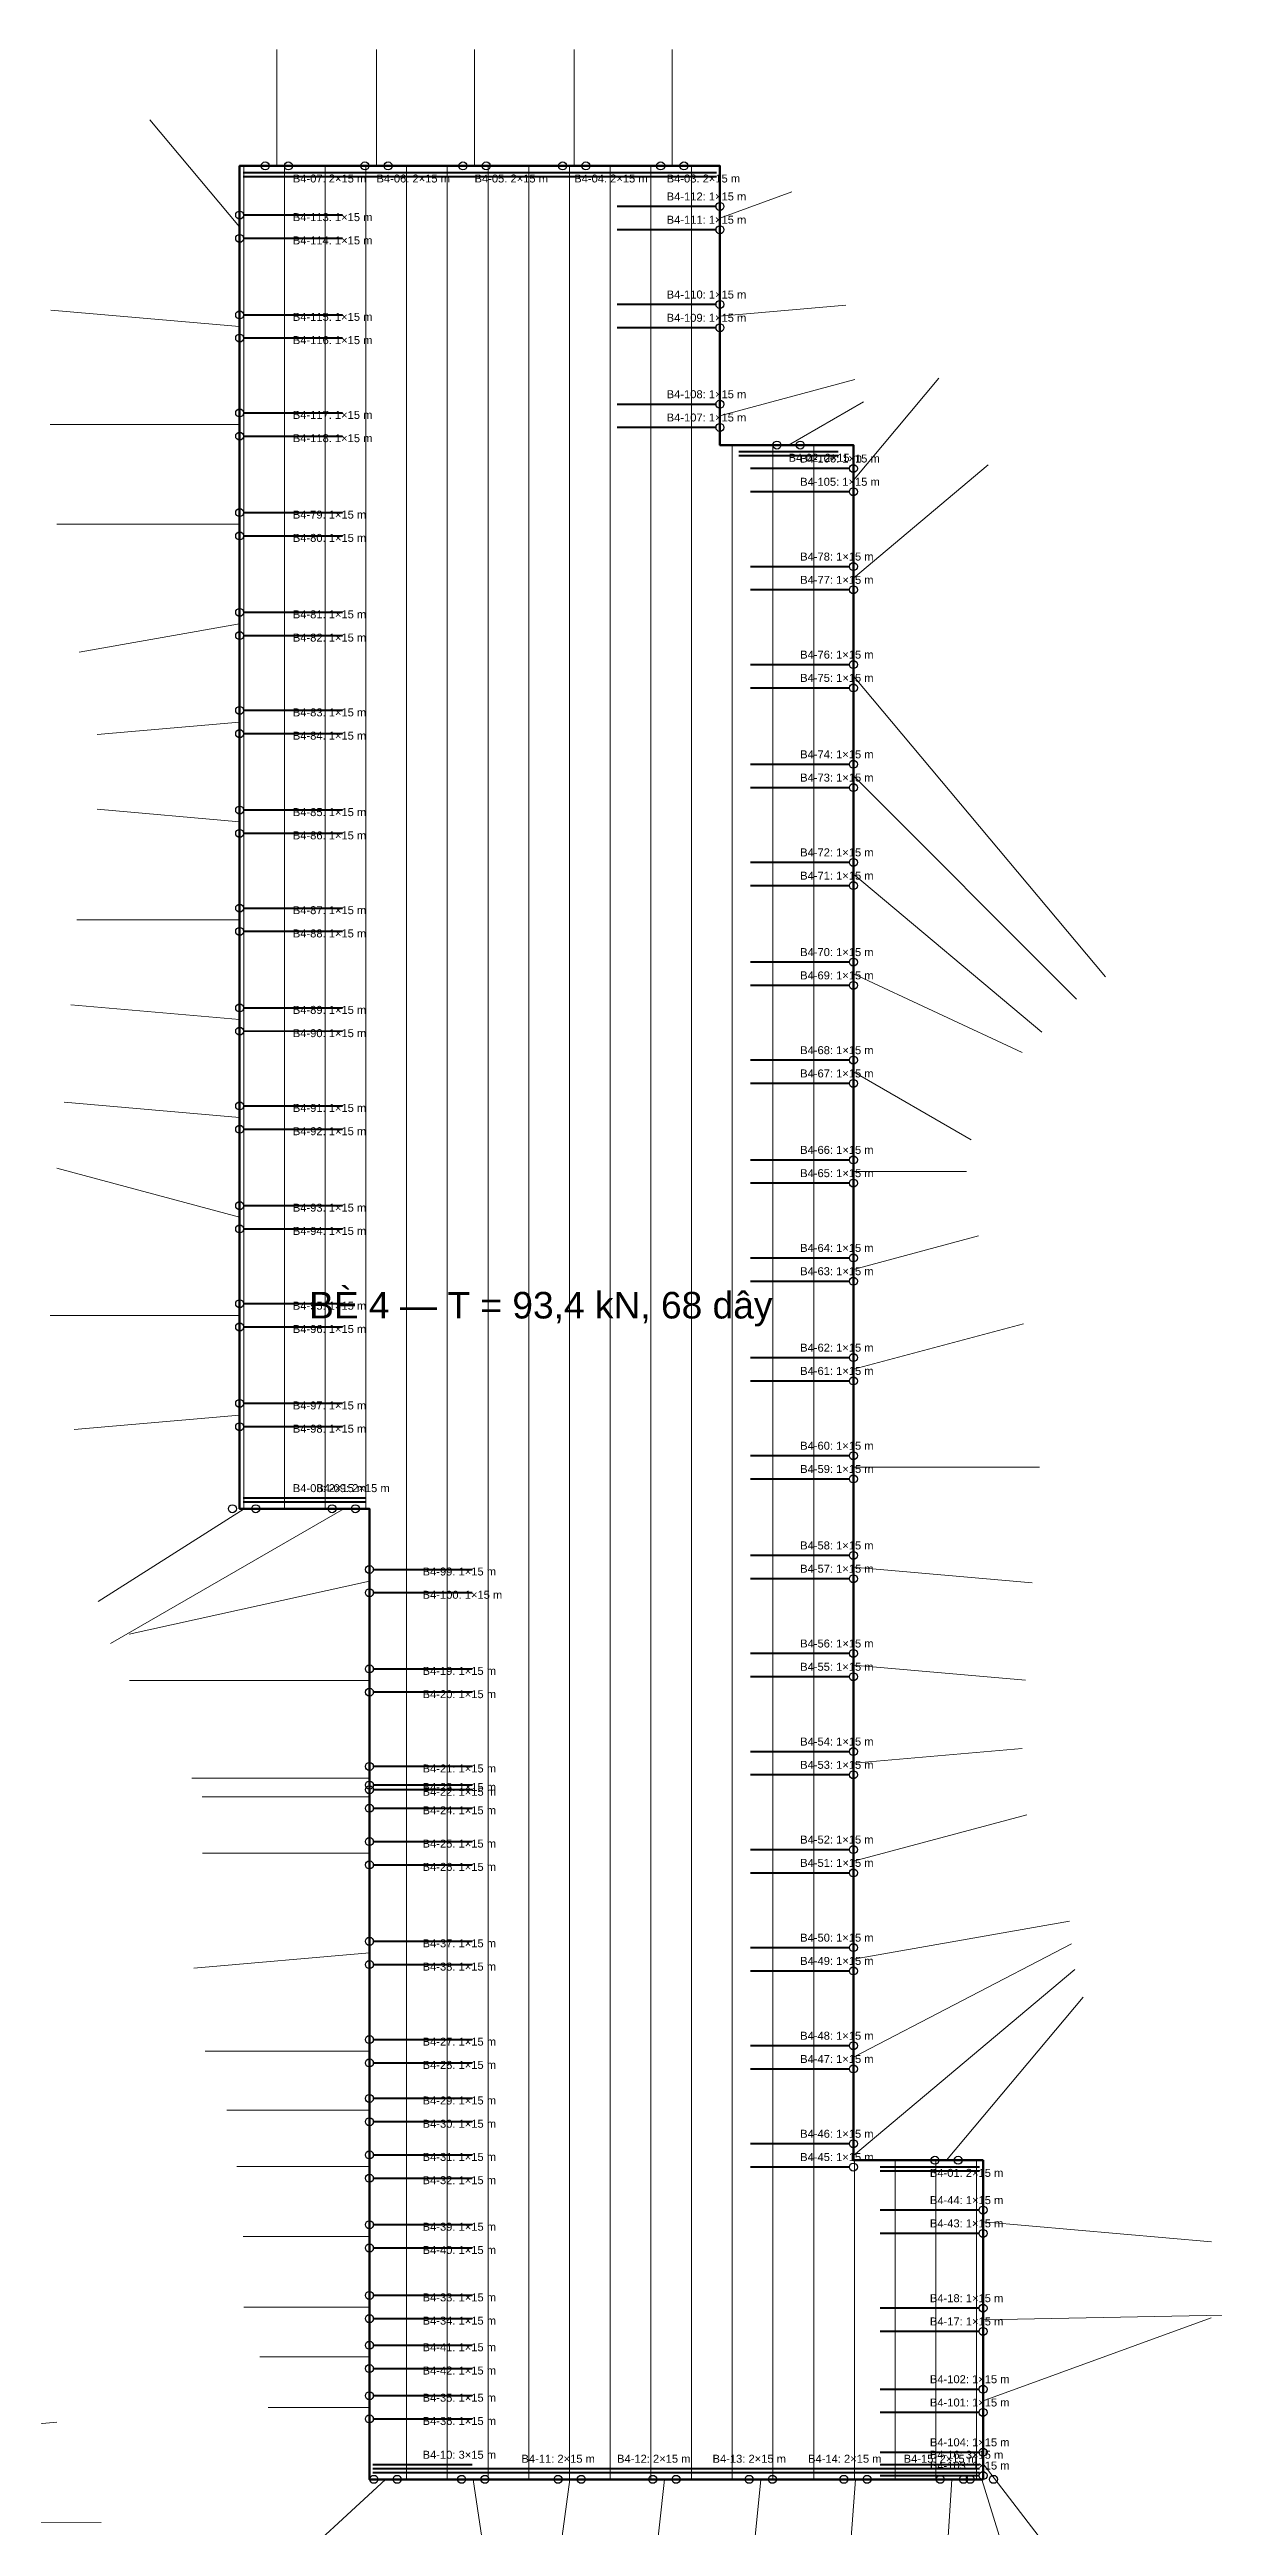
# Model space of a CAD drawing. Header units: metres. Extents: x -255 to 883, y -259 to 301.
# Drawn here: x 37 to 212.1, y -71.9 to 300.7 of the extents above; entities that cross this region are included whole.
import ezdxf

# ---------------------------------------------------------------- set-up
doc = ezdxf.new("R2010")
doc.units = ezdxf.units.M
for name, color, linetype, lineweight in [('BE_PIN', 7, 'Continuous', 50), ('BICH_NEO', 1, 'Continuous', 25), ('DAY_NEO', 5, 'Continuous', 0), ('GIA_CUONG_40x60', 1, 'Continuous', 70), ('KHUNG_C52', 8, 'Continuous', 0)]:
    doc.layers.add(name, color=color, linetype=linetype, lineweight=lineweight)
doc.styles.add('VN', font='arial.ttf')

msp = doc.modelspace()

# ---------------------------------------------------------------- linework, layer by layer
at = {"layer": 'BE_PIN'}
msp.add_lwpolyline([(177.43, -16.81), (157.91, -16.81), (157.91, 241.19), (137.83, 241.19), (137.83, 283.19), (65.58, 283.19), (65.58, 81.19), (85.11, 81.19), (85.11, -64.81), (177.43, -64.81)], close=True, dxfattribs=at)
at = {"layer": 'BICH_NEO'}
for centre in [(69.42, 283.19), (72.92, 283.19), (84.42, 283.19), (87.92, 283.19), (99.17, 283.19), (102.67, 283.19), (114.17, 283.19), (117.67, 283.19), (128.92, 283.19), (132.42, 283.19), (65.58, 275.78), (137.83, 277.09), (65.58, 272.28), (137.83, 273.59), (65.58, 260.78), (137.83, 262.34), (65.58, 257.28), (137.83, 258.84), (65.58, 246.03), (137.83, 247.34), (65.58, 242.53), (137.83, 243.84), (146.42, 241.19), (149.92, 241.19), (157.91, 237.67), (157.91, 234.17), (65.58, 231.03), (65.58, 227.53), (157.91, 222.92), (157.91, 219.42), (65.58, 216.03), (65.58, 212.53), (157.91, 208.17), (157.91, 204.67), (65.58, 201.28), (65.58, 197.78), (157.91, 193.17), (157.91, 189.67), (65.58, 186.28), (65.58, 182.78), (157.91, 178.42), (157.91, 174.92), (65.58, 171.53), (65.58, 168.03), (157.91, 163.42), (157.91, 159.92), (65.58, 156.53), (65.58, 153.03), (157.91, 148.67), (157.91, 145.17), (65.58, 141.78), (65.58, 138.28), (157.91, 133.67), (157.91, 130.17), (65.58, 126.78), (65.58, 123.28), (157.91, 118.92), (157.91, 115.42), (65.58, 112.03), (65.58, 108.53), (157.91, 103.92), (157.91, 100.42), (65.58, 97.03), (65.58, 93.53), (157.91, 89.17), (157.91, 85.67), (64.49, 81.19), (67.99, 81.19), (79.49, 81.19), (82.99, 81.19), (157.91, 74.17), (85.11, 72.05), (157.91, 70.67), (85.11, 68.55), (157.91, 59.42), (85.11, 57.1), (157.91, 55.92), (85.11, 53.6), (157.91, 44.67), (85.11, 42.42), (157.91, 41.17), (85.11, 39.63), (85.11, 38.92), (85.11, 36.13), (85.11, 31.12), (157.91, 29.92), (85.11, 27.62), (157.91, 26.42), (85.11, 16.12), (157.91, 15.17), (85.11, 12.62), (157.91, 11.67), (85.11, 1.33), (157.91, 0.42), (85.11, -2.17), (157.91, -3.08), (85.11, -7.52), (85.11, -11.02), (157.91, -14.33), (85.11, -16.01), (157.91, -17.83), (170.18, -16.81), (173.68, -16.81), (85.11, -19.51), (85.11, -26.51), (177.43, -24.31), (85.11, -30.01), (177.43, -27.81), (85.11, -37.14), (85.11, -40.64), (177.43, -39.06), (85.11, -44.64), (177.43, -42.56), (85.11, -48.14), (85.11, -52.23), (177.43, -51.25), (85.11, -55.73), (177.43, -54.75), (177.43, -60.74), (85.77, -64.81), (89.27, -64.81), (98.98, -64.81), (102.48, -64.81), (113.48, -64.81), (116.98, -64.81), (127.73, -64.81), (131.23, -64.81), (142.23, -64.81), (145.73, -64.81), (156.48, -64.81), (159.98, -64.81), (170.98, -64.81), (174.48, -64.81), (175.49, -64.81), (177.43, -64.24), (178.99, -64.81)]:
    msp.add_circle(centre, 0.6, dxfattribs=at)
at = {"layer": 'DAY_NEO'}
for p, q in [((71.17, 283.19), (71.17, 300.69)), ((86.17, 283.19), (86.17, 300.69)), ((100.92, 283.19), (100.92, 300.69)), ((115.92, 283.19), (115.92, 300.69)), ((130.67, 283.19), (130.67, 300.69)), ((65.58, 274.03), (52.08, 290.12)), ((137.83, 275.34), (148.64, 279.27)), ((65.58, 259.03), (37.19, 261.51)), ((137.83, 260.59), (156.76, 262.25)), ((137.83, 245.59), (158.11, 251.04)), ((157.91, 235.92), (170.76, 251.24)), ((148.17, 241.19), (159.43, 247.69)), ((65.58, 244.28), (37.08, 244.28)), ((157.91, 221.17), (178.21, 238.2)), ((65.58, 229.28), (38.08, 229.28)), ((65.58, 214.28), (41.45, 210.03)), ((157.91, 206.42), (195.83, 161.22)), ((65.58, 199.53), (44.16, 197.66)), ((157.91, 191.42), (191.5, 157.83)), ((65.58, 184.53), (44.16, 186.4)), ((157.91, 176.67), (186.25, 152.89)), ((65.58, 169.78), (41.08, 169.78)), ((157.91, 161.67), (183.29, 149.84)), ((65.58, 154.78), (40.18, 157)), ((157.91, 146.92), (175.66, 136.67)), ((65.58, 140.03), (39.18, 142.34)), ((65.58, 125.03), (38.05, 132.41)), ((157.91, 131.92), (174.91, 131.92)), ((157.91, 117.17), (176.75, 122.22)), ((65.58, 110.28), (37.08, 110.28)), ((157.91, 102.17), (183.51, 109.03)), ((65.58, 95.28), (40.68, 93.1)), ((157.91, 87.42), (185.91, 87.42)), ((66.24, 81.19), (44.31, 67.22)), ((81.24, 81.19), (46.17, 60.94)), ((157.91, 72.42), (184.81, 70.07)), ((85.11, 70.3), (48.98, 62.31)), ((157.91, 57.67), (183.81, 55.4)), ((85.11, 55.35), (49, 55.35)), ((157.91, 42.92), (183.31, 45.14)), ((85.11, 40.67), (58.4, 40.67)), ((85.11, 37.88), (59.95, 37.88)), ((157.91, 28.17), (183.99, 35.16)), ((85.11, 29.37), (59.97, 29.37)), ((157.91, 13.42), (190.41, 19.14)), ((157.91, -1.33), (190.73, 15.76)), ((85.11, 14.37), (58.71, 12.06)), ((157.91, -16.08), (191.23, 11.89)), ((171.93, -16.81), (192.5, 7.7)), ((85.11, -0.42), (60.4, -0.42)), ((85.11, -9.27), (63.67, -9.27)), ((85.11, -17.76), (65.17, -17.76)), ((177.43, -26.06), (211.8, -29.07)), ((85.11, -28.26), (66.11, -28.26)), ((85.11, -38.89), (66.21, -38.89)), ((177.43, -40.81), (216.14, -40.06)), ((177.43, -53), (211.73, -40.52)), ((85.11, -46.39), (68.61, -46.39)), ((85.11, -53.98), (69.88, -53.98)), ((-5.76, -60.07), (38.07, -56.21)), ((177.43, -62.49), (189.18, -77.76)), ((87.52, -64.81), (69.14, -81.76)), ((100.73, -64.81), (102.84, -78.93)), ((115.23, -64.81), (113.33, -78.93)), ((129.48, -64.81), (127.96, -78.93)), ((143.98, -64.81), (142.58, -78.93)), ((158.23, -64.81), (157.2, -78.93)), ((172.73, -64.81), (171.83, -78.93)), ((177.24, -64.81), (181.59, -78.93)), ((-15.24, -71.37), (44.76, -71.32))]:
    msp.add_line(p, q, dxfattribs=at)
at = {"layer": 'GIA_CUONG_40x60', "const_width": 0.3}
for points in [[(81.08, 282.19), (66.08, 282.19)], [(81.08, 281.59), (66.08, 281.59)], [(93.67, 282.19), (78.67, 282.19)], [(93.67, 281.59), (78.67, 281.59)], [(108.42, 282.19), (93.42, 282.19)], [(108.42, 281.59), (93.42, 281.59)], [(123.42, 282.19), (108.42, 282.19)], [(123.42, 281.59), (108.42, 281.59)], [(137.33, 282.19), (122.33, 282.19)], [(137.33, 281.59), (122.33, 281.59)], [(66.08, 275.78), (81.08, 275.78)], [(137.33, 277.09), (122.33, 277.09)], [(66.08, 272.28), (81.08, 272.28)], [(137.33, 273.59), (122.33, 273.59)], [(66.08, 260.78), (81.08, 260.78)], [(137.33, 262.34), (122.33, 262.34)], [(66.08, 257.28), (81.08, 257.28)], [(137.33, 258.84), (122.33, 258.84)], [(66.08, 246.03), (81.08, 246.03)], [(137.33, 247.34), (122.33, 247.34)], [(66.08, 242.53), (81.08, 242.53)], [(137.33, 243.84), (122.33, 243.84)], [(155.67, 240.19), (140.67, 240.19)], [(155.67, 239.59), (140.67, 239.59)], [(157.41, 237.67), (142.41, 237.67)], [(66.08, 231.03), (81.08, 231.03)], [(157.41, 234.17), (142.41, 234.17)], [(66.08, 227.53), (81.08, 227.53)], [(157.41, 222.92), (142.41, 222.92)], [(66.08, 216.03), (81.08, 216.03)], [(157.41, 219.42), (142.41, 219.42)], [(66.08, 212.53), (81.08, 212.53)], [(157.41, 208.17), (142.41, 208.17)], [(66.08, 201.28), (81.08, 201.28)], [(157.41, 204.67), (142.41, 204.67)], [(66.08, 197.78), (81.08, 197.78)], [(157.41, 193.17), (142.41, 193.17)], [(66.08, 186.28), (81.08, 186.28)], [(157.41, 189.67), (142.41, 189.67)], [(66.08, 182.78), (81.08, 182.78)], [(157.41, 178.42), (142.41, 178.42)], [(66.08, 171.53), (81.08, 171.53)], [(157.41, 174.92), (142.41, 174.92)], [(66.08, 168.03), (81.08, 168.03)], [(157.41, 163.42), (142.41, 163.42)], [(66.08, 156.53), (81.08, 156.53)], [(157.41, 159.92), (142.41, 159.92)], [(66.08, 153.03), (81.08, 153.03)], [(157.41, 148.67), (142.41, 148.67)], [(157.41, 145.17), (142.41, 145.17)], [(66.08, 141.78), (81.08, 141.78)], [(66.08, 138.28), (81.08, 138.28)], [(157.41, 133.67), (142.41, 133.67)], [(66.08, 126.78), (81.08, 126.78)], [(157.41, 130.17), (142.41, 130.17)], [(66.08, 123.28), (81.08, 123.28)], [(157.41, 118.92), (142.41, 118.92)], [(157.41, 115.42), (142.41, 115.42)], [(66.08, 112.03), (81.08, 112.03)], [(66.08, 108.53), (81.08, 108.53)], [(157.41, 103.92), (142.41, 103.92)], [(66.08, 97.03), (81.08, 97.03)], [(157.41, 100.42), (142.41, 100.42)], [(66.08, 93.53), (81.08, 93.53)], [(157.41, 89.17), (142.41, 89.17)], [(157.41, 85.67), (142.41, 85.67)], [(66.08, 82.79), (81.08, 82.79)], [(66.08, 82.19), (81.08, 82.19)], [(69.61, 82.79), (84.61, 82.79)], [(69.61, 82.19), (84.61, 82.19)], [(85.61, 72.05), (100.61, 72.05)], [(157.41, 74.17), (142.41, 74.17)], [(157.41, 70.67), (142.41, 70.67)], [(85.61, 68.55), (100.61, 68.55)], [(85.61, 57.1), (100.61, 57.1)], [(157.41, 59.42), (142.41, 59.42)], [(157.41, 55.92), (142.41, 55.92)], [(85.61, 53.6), (100.61, 53.6)], [(157.41, 44.67), (142.41, 44.67)], [(85.61, 42.42), (100.61, 42.42)], [(157.41, 41.17), (142.41, 41.17)], [(85.61, 39.63), (100.61, 39.63)], [(85.61, 38.92), (100.61, 38.92)], [(85.61, 36.13), (100.61, 36.13)], [(85.61, 31.12), (100.61, 31.12)], [(157.41, 29.92), (142.41, 29.92)], [(85.61, 27.62), (100.61, 27.62)], [(157.41, 26.42), (142.41, 26.42)], [(85.61, 16.12), (100.61, 16.12)], [(157.41, 15.17), (142.41, 15.17)], [(85.61, 12.62), (100.61, 12.62)], [(157.41, 11.67), (142.41, 11.67)], [(85.61, 1.33), (100.61, 1.33)], [(157.41, 0.42), (142.41, 0.42)], [(85.61, -2.17), (100.61, -2.17)], [(157.41, -3.08), (142.41, -3.08)], [(85.61, -7.52), (100.61, -7.52)], [(85.61, -11.02), (100.61, -11.02)], [(157.41, -14.33), (142.41, -14.33)], [(85.61, -16.01), (100.61, -16.01)], [(157.41, -17.83), (142.41, -17.83)], [(176.93, -17.81), (161.93, -17.81)], [(176.93, -18.41), (161.93, -18.41)], [(85.61, -19.51), (100.61, -19.51)], [(176.93, -24.31), (161.93, -24.31)], [(85.61, -26.51), (100.61, -26.51)], [(176.93, -27.81), (161.93, -27.81)], [(85.61, -30.01), (100.61, -30.01)], [(85.61, -37.14), (100.61, -37.14)], [(85.61, -40.64), (100.61, -40.64)], [(176.93, -39.06), (161.93, -39.06)], [(85.61, -44.64), (100.61, -44.64)], [(176.93, -42.56), (161.93, -42.56)], [(85.61, -48.14), (100.61, -48.14)], [(85.61, -52.23), (100.61, -52.23)], [(176.93, -51.25), (161.93, -51.25)], [(85.61, -55.73), (100.61, -55.73)], [(176.93, -54.75), (161.93, -54.75)], [(85.61, -62.61), (100.61, -62.61)], [(85.61, -63.21), (100.61, -63.21)], [(100.48, -63.21), (115.48, -63.21)], [(114.86, -63.21), (129.85, -63.21)], [(129.23, -63.21), (144.23, -63.21)], [(143.6, -63.21), (158.6, -63.21)], [(157.98, -63.21), (172.98, -63.21)], [(176.93, -60.74), (161.93, -60.74)], [(161.93, -62.61), (176.93, -62.61)], [(161.93, -63.21), (176.93, -63.21)], [(85.61, -63.81), (100.61, -63.81)], [(100.48, -63.81), (115.48, -63.81)], [(114.86, -63.81), (129.85, -63.81)], [(129.23, -63.81), (144.23, -63.81)], [(143.6, -63.81), (158.6, -63.81)], [(157.98, -63.81), (172.98, -63.81)], [(161.93, -63.81), (176.93, -63.81)], [(176.93, -64.24), (161.93, -64.24)]]:
    msp.add_lwpolyline(points, dxfattribs=at)
at = {"layer": 'KHUNG_C52'}
for p, q in [((66.2, 81.19), (66.2, 283.19)), ((72.32, 81.19), (72.32, 283.19)), ((78.45, 81.19), (78.45, 283.19)), ((84.57, 81.19), (84.57, 283.19)), ((90.7, -64.81), (90.7, 283.19)), ((96.82, -64.81), (96.82, 283.19)), ((102.95, -64.81), (102.95, 283.19)), ((109.07, -64.81), (109.07, 283.19)), ((115.2, -64.81), (115.2, 283.19)), ((121.32, -64.81), (121.32, 283.19)), ((127.45, -64.81), (127.45, 283.19)), ((133.57, -64.81), (133.57, 283.19)), ((139.7, -64.81), (139.7, 241.19)), ((145.82, -64.81), (145.82, 241.19)), ((151.95, -64.81), (151.95, 241.19)), ((158.07, -64.81), (158.07, -16.81)), ((164.2, -64.81), (164.2, -16.81)), ((170.32, -64.81), (170.32, -16.81)), ((176.45, -64.81), (176.45, -16.81))]:
    msp.add_line(p, q, dxfattribs=at)

# ---------------------------------------------------------------- texts
at = {"layer": 'BE_PIN', "style": 'VN'}
msp.add_text('BÈ 4 — T = 93,4 kN, 68 dây', height=4, dxfattribs=at).set_placement((76.02, 109.81))
at = {"layer": 'GIA_CUONG_40x60', "style": 'VN'}
for s, p in [('B4-07: 2×15 m', (73.58, 280.69)), ('B4-06: 2×15 m', (86.17, 280.69)), ('B4-05: 2×15 m', (100.92, 280.69)), ('B4-04: 2×15 m', (115.92, 280.69)), ('B4-03: 2×15 m', (129.83, 280.69)), ('B4-113: 1×15 m', (73.58, 274.88)), ('B4-112: 1×15 m', (129.83, 277.99)), ('B4-114: 1×15 m', (73.58, 271.38)), ('B4-111: 1×15 m', (129.83, 274.49)), ('B4-115: 1×15 m', (73.58, 259.88)), ('B4-110: 1×15 m', (129.83, 263.24)), ('B4-109: 1×15 m', (129.83, 259.74)), ('B4-116: 1×15 m', (73.58, 256.38)), ('B4-117: 1×15 m', (73.58, 245.13)), ('B4-108: 1×15 m', (129.83, 248.24)), ('B4-107: 1×15 m', (129.83, 244.74)), ('B4-118: 1×15 m', (73.58, 241.63)), ('B4-02: 2×15 m', (148.17, 238.69)), ('B4-106: 1×15 m', (149.91, 238.57)), ('B4-105: 1×15 m', (149.91, 235.07)), ('B4-79: 1×15 m', (73.58, 230.13)), ('B4-80: 1×15 m', (73.58, 226.63)), ('B4-78: 1×15 m', (149.91, 223.82)), ('B4-77: 1×15 m', (149.91, 220.32)), ('B4-81: 1×15 m', (73.58, 215.13)), ('B4-82: 1×15 m', (73.58, 211.63)), ('B4-76: 1×15 m', (149.91, 209.07)), ('B4-75: 1×15 m', (149.91, 205.57)), ('B4-83: 1×15 m', (73.58, 200.38)), ('B4-84: 1×15 m', (73.58, 196.88)), ('B4-74: 1×15 m', (149.91, 194.07)), ('B4-73: 1×15 m', (149.91, 190.57)), ('B4-85: 1×15 m', (73.58, 185.38)), ('B4-86: 1×15 m', (73.58, 181.88)), ('B4-72: 1×15 m', (149.91, 179.32)), ('B4-71: 1×15 m', (149.91, 175.82)), ('B4-87: 1×15 m', (73.58, 170.63)), ('B4-88: 1×15 m', (73.58, 167.13)), ('B4-70: 1×15 m', (149.91, 164.32)), ('B4-69: 1×15 m', (149.91, 160.82)), ('B4-89: 1×15 m', (73.58, 155.63)), ('B4-90: 1×15 m', (73.58, 152.13)), ('B4-68: 1×15 m', (149.91, 149.57)), ('B4-67: 1×15 m', (149.91, 146.07)), ('B4-91: 1×15 m', (73.58, 140.88)), ('B4-92: 1×15 m', (73.58, 137.38)), ('B4-66: 1×15 m', (149.91, 134.57)), ('B4-65: 1×15 m', (149.91, 131.07)), ('B4-93: 1×15 m', (73.58, 125.88)), ('B4-94: 1×15 m', (73.58, 122.38)), ('B4-64: 1×15 m', (149.91, 119.82)), ('B4-63: 1×15 m', (149.91, 116.32)), ('B4-95: 1×15 m', (73.58, 111.13)), ('B4-96: 1×15 m', (73.58, 107.63)), ('B4-62: 1×15 m', (149.91, 104.82)), ('B4-61: 1×15 m', (149.91, 101.32)), ('B4-97: 1×15 m', (73.58, 96.13)), ('B4-98: 1×15 m', (73.58, 92.63)), ('B4-60: 1×15 m', (149.91, 90.07)), ('B4-59: 1×15 m', (149.91, 86.57)), ('B4-08: 2×15 m', (73.58, 83.69)), ('B4-09: 2×15 m', (77.11, 83.69)), ('B4-58: 1×15 m', (149.91, 75.07)), ('B4-99: 1×15 m', (93.11, 71.15)), ('B4-57: 1×15 m', (149.91, 71.57)), ('B4-100: 1×15 m', (93.11, 67.65)), ('B4-56: 1×15 m', (149.91, 60.32)), ('B4-19: 1×15 m', (93.11, 56.2)), ('B4-55: 1×15 m', (149.91, 56.82)), ('B4-20: 1×15 m', (93.11, 52.7)), ('B4-54: 1×15 m', (149.91, 45.57)), ('B4-21: 1×15 m', (93.11, 41.52)), ('B4-53: 1×15 m', (149.91, 42.07)), ('B4-23: 1×15 m', (93.11, 38.73)), ('B4-22: 1×15 m', (93.11, 38.02)), ('B4-24: 1×15 m', (93.11, 35.23)), ('B4-25: 1×15 m', (93.11, 30.22)), ('B4-52: 1×15 m', (149.91, 30.82)), ('B4-26: 1×15 m', (93.11, 26.72)), ('B4-51: 1×15 m', (149.91, 27.32)), ('B4-37: 1×15 m', (93.11, 15.22)), ('B4-50: 1×15 m', (149.91, 16.07)), ('B4-38: 1×15 m', (93.11, 11.72)), ('B4-49: 1×15 m', (149.91, 12.57)), ('B4-27: 1×15 m', (93.11, 0.43)), ('B4-48: 1×15 m', (149.91, 1.32)), ('B4-28: 1×15 m', (93.11, -3.07)), ('B4-47: 1×15 m', (149.91, -2.18)), ('B4-29: 1×15 m', (93.11, -8.42)), ('B4-30: 1×15 m', (93.11, -11.92)), ('B4-46: 1×15 m', (149.91, -13.43)), ('B4-31: 1×15 m', (93.11, -16.91)), ('B4-45: 1×15 m', (149.91, -16.93)), ('B4-01: 2×15 m', (169.43, -19.31)), ('B4-32: 1×15 m', (93.11, -20.41)), ('B4-44: 1×15 m', (169.43, -23.41)), ('B4-43: 1×15 m', (169.43, -26.91)), ('B4-39: 1×15 m', (93.11, -27.41)), ('B4-40: 1×15 m', (93.11, -30.91)), ('B4-33: 1×15 m', (93.11, -38.04)), ('B4-18: 1×15 m', (169.43, -38.16)), ('B4-34: 1×15 m', (93.11, -41.54)), ('B4-17: 1×15 m', (169.43, -41.66)), ('B4-41: 1×15 m', (93.11, -45.54)), ('B4-42: 1×15 m', (93.11, -49.04)), ('B4-35: 1×15 m', (93.11, -53.13)), ('B4-102: 1×15 m', (169.43, -50.35)), ('B4-36: 1×15 m', (93.11, -56.63)), ('B4-101: 1×15 m', (169.43, -53.85)), ('B4-104: 1×15 m', (169.43, -59.84)), ('B4-10: 3×15 m', (93.11, -61.71)), ('B4-11: 2×15 m', (107.98, -62.31)), ('B4-12: 2×15 m', (122.36, -62.31)), ('B4-13: 2×15 m', (136.73, -62.31)), ('B4-14: 2×15 m', (151.1, -62.31)), ('B4-15: 2×15 m', (165.48, -62.31)), ('B4-16: 3×15 m', (169.43, -61.71)), ('B4-103: 1×15 m', (169.43, -63.34))]:
    msp.add_text(s, height=1.2, dxfattribs=at).set_placement(p)

doc.saveas('drawing.dxf')
